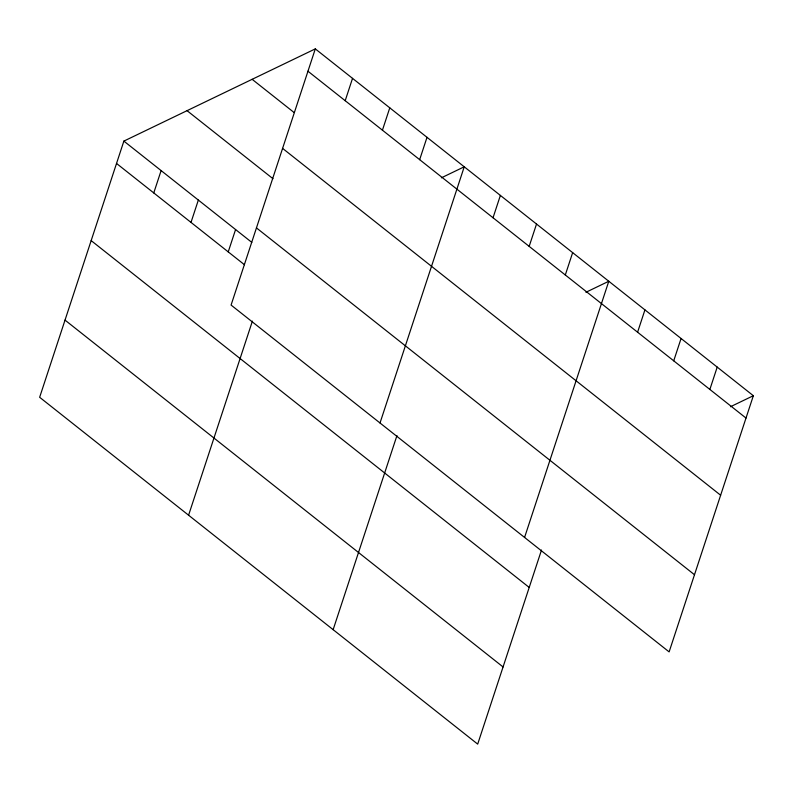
<?xml version="1.0" encoding="UTF-8"?>
<svg xmlns="http://www.w3.org/2000/svg" width="793" height="793" viewBox="0 0 793 793"><rect width="100%" height="100%" fill="white"/><g stroke="black" fill="none" stroke-linecap="round" stroke-linejoin="round"><path stroke-width="1.19" d="M315.307 48.879L231.08 305.067L669.123 651.896L753.35 395.717L315.307 48.879L123.877 141.104L39.65 397.283L477.693 744.121L541.51 550.035M153.763 192.927L161.118 170.584M191.004 222.407L198.349 200.064M228.235 251.887L235.58 229.544M188.585 515.212L252.402 321.125M345.193 100.701L352.538 78.358M382.434 130.181L389.779 107.838M419.666 159.661L427.011 137.318M380.016 422.986L464.242 166.798L441.374 177.82M333.139 629.672L396.956 435.575M493.038 217.758L500.383 195.415M529.169 246.375L536.524 224.032M565.31 274.983L572.655 252.64M524.57 537.446L608.796 281.257L585.928 292.28M637.592 332.217L644.937 309.875M673.723 360.825L681.078 338.482M709.864 389.442L717.209 367.1M730.482 406.73L753.35 395.717M307.962 71.221L746.005 418.06M252.134 79.31L294.144 112.566M282.595 148.39L720.629 495.228M187.049 110.663L272.97 178.703M256.446 227.898L694.49 574.737M123.877 141.104L251.807 242.39M116.531 163.447L244.462 264.733M91.165 240.616L529.209 587.444M65.026 320.114L503.059 666.953"/></g></svg>
